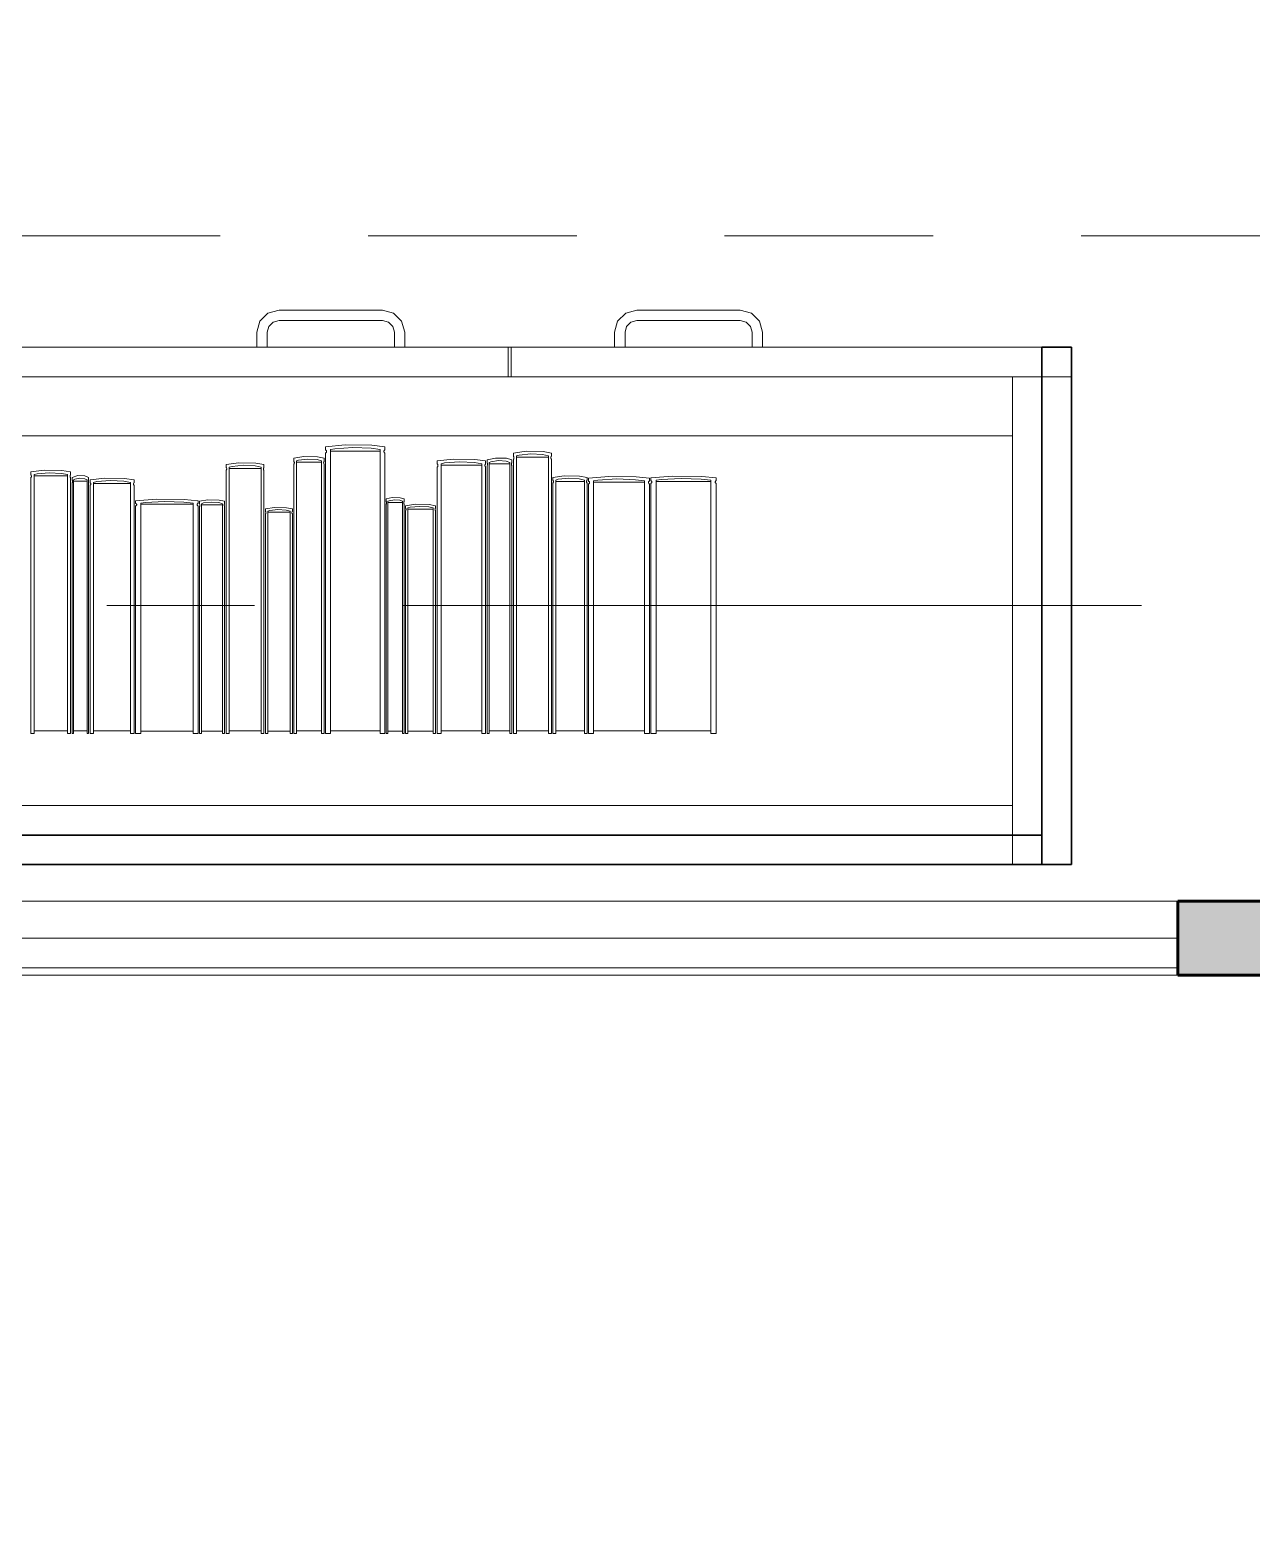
# Model space of a CAD drawing. Header units: inches. Extents: x -38 to 5698, y -33 to 92.
# Drawn here: x 224.994 to 225.82, y 29.321 to 30.339 of the extents above; entities that cross this region are included whole.
import ezdxf

# ---------------------------------------------------------------- set-up
doc = ezdxf.new("R2010")
doc.units = ezdxf.units.IN
doc.header["$MEASUREMENT"] = 0
doc.set_wipeout_variables(frame=1)
for name, pattern in [('Hidden Line', [0.195611, 0.141111, -0.0545]), ('Punto & Raya', [0.65, 0.5, -0.075, 0, -0.075]), ('Wipeout_Contour', [1, 0, -1])]:
    doc.linetypes.add(name, pattern=pattern)
for name, color, linetype in [('02 _ ARQ _ ALB _ Ejes Generales', 7, 'Continuous'), ('02 _ ARQ _ ZON _ Espacio.3D', 7, 'Continuous'), ('08 _ STR _ EXT _ 09 Vigas', 7, 'Continuous'), ('Acabado - Muros', 7, 'Continuous'), ('Interior - Mobiliario', 7, 'Continuous')]:
    doc.layers.add(name, color=color, linetype=linetype)

msp = doc.modelspace()

# ---------------------------------------------------------------- linework, layer by layer
at = {"layer": '02 _ ARQ _ ZON _ Espacio.3D', "color": 254, "linetype": 'Continuous', "lineweight": 0, "flags": 128}
for points in [[(208.07, 30.8001), (208.57, 30.8001), (208.57, 30.2), (209.17, 30.2), (209.17, 29.75), (215.07, 29.75), (215.07, 30.2), (215.07, 30.6), (215.57, 30.6), (215.57, 30.2), (215.57, 29.75), (222.07, 29.75), (222.07, 30.6), (222.57, 30.6), (222.57, 29.75), (228.47, 29.75), (228.47, 30.2), (229.07, 30.2), (229.07, 31), (229.57, 31)], [(205.07, 17.4), (229.57, 17.4), (229.57, 16.25), (230.77, 16.25), (230.77, 15.5372), (232.42, 15.5372), (232.42, 15.1499), (233.32, 15.1499), (233.3204, 17.1), (232.82, 17.1), (232.82, 19.05), (230.67, 19.05), (230.67, 20.35), (231.67, 20.35), (231.67, 22.25), (231.17, 22.25), (231.17, 22.7), (231.67, 22.7), (231.67, 24.4), (231.17, 24.4), (231.17, 24.85), (231.67, 24.85), (231.67, 29.7), (208.07, 29.7)]]:
    msp.add_lwpolyline(points, dxfattribs=at)
at = {"layer": '08 _ STR _ EXT _ 09 Vigas', "color": 251, "linetype": 'Hidden Line', "lineweight": 13}
msp.add_line((222.57, 30.2), (229.07, 30.2), dxfattribs=at)
at = {"layer": 'Interior - Mobiliario', "color": 175, "linetype": 'Continuous', "lineweight": 13}
for p, q in [((225.149, 30.1422), (225.147, 30.1347)), ((225.1545, 30.1477), (225.149, 30.1422)), ((225.162, 30.1497), (225.1545, 30.1477)), ((225.158, 30.1416), (225.162, 30.1427)), ((225.232, 30.1497), (225.162, 30.1497)), ((225.162, 30.1427), (225.232, 30.1427)), ((225.2395, 30.1477), (225.232, 30.1497)), ((225.232, 30.1427), (225.236, 30.1416)), ((225.2449, 30.1422), (225.2395, 30.1477)), ((225.247, 30.1347), (225.2449, 30.1422)), ((225.389, 30.1347), (225.391, 30.1422)), ((225.391, 30.1422), (225.3965, 30.1477)), ((225.3965, 30.1477), (225.404, 30.1497)), ((225.404, 30.1427), (225.4, 30.1416)), ((225.404, 30.1497), (225.474, 30.1497)), ((225.474, 30.1427), (225.404, 30.1427)), ((225.474, 30.1497), (225.4815, 30.1477)), ((225.478, 30.1416), (225.474, 30.1427)), ((225.4815, 30.1477), (225.4869, 30.1422)), ((225.4869, 30.1422), (225.489, 30.1347)), ((225.147, 30.1347), (225.147, 30.1247)), ((225.154, 30.1347), (225.155, 30.1387)), ((225.154, 30.1247), (225.154, 30.1347)), ((225.155, 30.1387), (225.158, 30.1416)), ((225.236, 30.1416), (225.2389, 30.1387)), ((225.2389, 30.1387), (225.24, 30.1347)), ((225.24, 30.1347), (225.24, 30.1247)), ((225.247, 30.1247), (225.247, 30.1347)), ((225.389, 30.1247), (225.389, 30.1347)), ((225.397, 30.1387), (225.396, 30.1347)), ((225.396, 30.1347), (225.396, 30.1247)), ((225.4, 30.1416), (225.397, 30.1387)), ((225.4809, 30.1387), (225.478, 30.1416)), ((225.482, 30.1347), (225.4809, 30.1387)), ((225.482, 30.1247), (225.482, 30.1347)), ((225.489, 30.1347), (225.489, 30.1247)), ((224.958, 30.1247), (225.317, 30.1247)), ((225.147, 30.1247), (225.154, 30.1247)), ((225.24, 30.1247), (225.247, 30.1247)), ((225.317, 30.1247), (225.317, 30.1047)), ((225.319, 30.1247), (225.319, 30.1047)), ((225.396, 30.1247), (225.389, 30.1247)), ((225.489, 30.1247), (225.482, 30.1247)), ((225.678, 30.1047), (224.218, 30.1047)), ((225.658, 30.1047), (224.238, 30.1047)), ((224.958, 30.1047), (225.317, 30.1047)), ((225.658, 30.0647), (225.658, 30.1047)), ((225.678, 29.7947), (225.678, 30.1047)), ((224.238, 30.0647), (225.658, 30.0647)), ((225.658, 29.8147), (225.658, 30.0647)), ((225.1788, 30.0508), (225.172, 30.0496)), ((225.188, 30.0506), (225.1788, 30.0508)), ((225.1925, 30.0496), (225.188, 30.0506)), ((225.2068, 30.0586), (225.1935, 30.0573)), ((225.1935, 30.0573), (225.1935, 30.0552)), ((225.1935, 30.0552), (225.1937, 30.0551)), ((225.1936, 30.0532), (225.1935, 30.0531)), ((225.1935, 30.0531), (225.1935, 29.8633)), ((225.1939, 30.0534), (225.1936, 30.0532)), ((225.1937, 30.0551), (225.1939, 30.0548)), ((225.1939, 30.0548), (225.1941, 30.0546)), ((225.194, 30.0537), (225.1939, 30.0534)), ((225.1941, 30.054), (225.194, 30.0537)), ((225.1941, 30.0546), (225.1941, 30.0543)), ((225.1941, 30.0543), (225.1941, 30.054)), ((225.1967, 30.0554), (225.1997, 30.056)), ((225.1967, 29.8633), (225.1967, 30.0554)), ((225.2303, 30.0544), (225.1967, 30.0544)), ((225.1997, 30.056), (225.212, 30.0568)), ((225.2247, 30.0584), (225.2068, 30.0586)), ((225.212, 30.0568), (225.2243, 30.0563)), ((225.2243, 30.0563), (225.2303, 30.0554)), ((225.2335, 30.0573), (225.2247, 30.0584)), ((225.2303, 30.0554), (225.2303, 29.8633)), ((225.2329, 30.0543), (225.233, 30.0546)), ((225.2329, 30.0541), (225.2329, 30.0543)), ((225.2329, 30.0538), (225.2329, 30.0541)), ((225.2331, 30.0535), (225.2329, 30.0538)), ((225.233, 30.0546), (225.2331, 30.0549)), ((225.2331, 30.0549), (225.2334, 30.0551)), ((225.2333, 30.0532), (225.2331, 30.0535)), ((225.2335, 30.0531), (225.2333, 30.0532)), ((225.2334, 30.0551), (225.2335, 30.0552)), ((225.2335, 30.0552), (225.2335, 30.0573)), ((225.2335, 29.8633), (225.2335, 30.0531)), ((225.3291, 30.0543), (225.3205, 30.053)), ((225.3205, 30.053), (225.3205, 30.051)), ((225.3205, 30.051), (225.3206, 30.0508)), ((225.3206, 30.0508), (225.3208, 30.0506)), ((225.3208, 30.0506), (225.3209, 30.0503)), ((225.3226, 30.0511), (225.3245, 30.0517)), ((225.3226, 29.8633), (225.3226, 30.0511)), ((225.3245, 30.0517), (225.3324, 30.0525)), ((225.3406, 30.0541), (225.3291, 30.0543)), ((225.3324, 30.0525), (225.3403, 30.052)), ((225.3403, 30.052), (225.3442, 30.0511)), ((225.3462, 30.053), (225.3406, 30.0541)), ((225.3442, 30.0511), (225.3442, 29.8633)), ((225.3459, 30.0504), (225.346, 30.0506)), ((225.346, 30.0506), (225.3461, 30.0509)), ((225.3461, 30.0509), (225.3462, 30.051)), ((225.3462, 30.051), (225.3462, 30.053)), ((225.0031, 30.0414), (224.9941, 30.0403)), ((224.9941, 30.0403), (224.9941, 30.0383)), ((225.0151, 30.0412), (225.0031, 30.0414)), ((225.021, 30.0403), (225.0151, 30.0412)), ((225.021, 30.0383), (225.021, 30.0403)), ((225.1347, 30.0465), (225.1262, 30.0453)), ((225.1262, 30.0453), (225.1262, 30.0433)), ((225.1262, 30.0433), (225.1263, 30.0432)), ((225.1263, 30.0414), (225.1262, 30.0413)), ((225.1262, 30.0413), (225.1262, 29.8633)), ((225.1263, 30.0432), (225.1265, 30.043)), ((225.1264, 30.0417), (225.1263, 30.0414)), ((225.1265, 30.0419), (225.1264, 30.0417)), ((225.1265, 30.043), (225.1266, 30.0427)), ((225.1266, 30.0422), (225.1265, 30.0419)), ((225.1266, 30.0427), (225.1266, 30.0424)), ((225.1266, 30.0424), (225.1266, 30.0422)), ((225.1282, 30.0435), (225.1302, 30.044)), ((225.1282, 29.8633), (225.1282, 30.0435)), ((225.1498, 30.0426), (225.1282, 30.0426)), ((225.1302, 30.044), (225.138, 30.0448)), ((225.1462, 30.0463), (225.1347, 30.0465)), ((225.138, 30.0448), (225.1459, 30.0443)), ((225.1459, 30.0443), (225.1498, 30.0435)), ((225.1518, 30.0453), (225.1462, 30.0463)), ((225.1498, 30.0435), (225.1498, 29.8633)), ((225.1514, 30.0425), (225.1515, 30.0428)), ((225.1514, 30.0422), (225.1514, 30.0425)), ((225.1514, 30.042), (225.1514, 30.0422)), ((225.1515, 30.0417), (225.1514, 30.042)), ((225.1515, 30.0428), (225.1516, 30.043)), ((225.1517, 30.0415), (225.1515, 30.0417)), ((225.1516, 30.043), (225.1517, 30.0432)), ((225.1517, 30.0432), (225.1518, 30.0433)), ((225.1518, 30.0413), (225.1517, 30.0415)), ((225.1518, 30.0433), (225.1518, 30.0453)), ((225.1518, 29.8633), (225.1518, 30.0413)), ((225.172, 30.0496), (225.172, 30.0476)), ((225.172, 30.0476), (225.1721, 30.0474)), ((225.1721, 30.0456), (225.172, 30.0455)), ((225.172, 30.0455), (225.172, 29.8633)), ((225.1721, 30.0474), (225.1722, 30.0472)), ((225.1722, 30.0458), (225.1721, 30.0456)), ((225.1722, 30.0472), (225.1723, 30.0469)), ((225.1723, 30.0461), (225.1722, 30.0458)), ((225.1723, 30.0469), (225.1724, 30.0466)), ((225.1724, 30.0464), (225.1723, 30.0461)), ((225.1724, 30.0466), (225.1724, 30.0464)), ((225.1737, 30.0477), (225.1752, 30.0483)), ((225.1737, 29.8633), (225.1737, 30.0477)), ((225.1908, 30.0468), (225.1737, 30.0468)), ((225.1752, 30.0483), (225.1815, 30.049)), ((225.1815, 30.049), (225.1878, 30.0486)), ((225.1878, 30.0486), (225.1908, 30.0477)), ((225.1908, 30.0477), (225.1908, 29.8633)), ((225.1921, 30.0467), (225.1922, 30.047)), ((225.1921, 30.0464), (225.1921, 30.0467)), ((225.1922, 30.0461), (225.1921, 30.0464)), ((225.1922, 30.047), (225.1923, 30.0472)), ((225.1922, 30.0459), (225.1922, 30.0461)), ((225.1924, 30.0456), (225.1922, 30.0459)), ((225.1923, 30.0472), (225.1924, 30.0474)), ((225.1924, 30.0474), (225.1925, 30.0476)), ((225.1925, 30.0455), (225.1924, 30.0456)), ((225.1925, 30.0476), (225.1925, 30.0496)), ((225.1925, 29.8633), (225.1925, 30.0455)), ((225.2799, 30.0489), (225.2689, 30.0477)), ((225.2689, 30.0477), (225.2689, 30.0457)), ((225.2689, 30.0457), (225.2691, 30.0455)), ((225.2691, 30.0437), (225.2689, 30.0436)), ((225.2689, 30.0436), (225.2689, 29.8633)), ((225.2691, 30.0455), (225.2693, 30.0453)), ((225.2693, 30.044), (225.2691, 30.0437)), ((225.2693, 30.0453), (225.2694, 30.045)), ((225.2694, 30.0442), (225.2693, 30.044)), ((225.2694, 30.045), (225.2695, 30.0448)), ((225.2695, 30.0445), (225.2694, 30.0442)), ((225.2695, 30.0448), (225.2695, 30.0445)), ((225.2716, 30.0458), (225.274, 30.0464)), ((225.2716, 29.8633), (225.2716, 30.0458)), ((225.2991, 30.0449), (225.2716, 30.0449)), ((225.274, 30.0464), (225.2841, 30.0471)), ((225.2945, 30.0487), (225.2799, 30.0489)), ((225.2841, 30.0471), (225.2942, 30.0467)), ((225.2942, 30.0467), (225.2991, 30.0458)), ((225.3017, 30.0477), (225.2945, 30.0487)), ((225.2991, 30.0458), (225.2991, 29.8633)), ((225.3012, 30.0448), (225.3013, 30.0451)), ((225.3012, 30.0445), (225.3012, 30.0448)), ((225.3012, 30.0443), (225.3012, 30.0445)), ((225.3014, 30.044), (225.3012, 30.0443)), ((225.3013, 30.0451), (225.3014, 30.0453)), ((225.3014, 30.0453), (225.3016, 30.0456)), ((225.3016, 30.0438), (225.3014, 30.044)), ((225.3016, 30.0456), (225.3017, 30.0457)), ((225.3017, 30.0436), (225.3016, 30.0438)), ((225.3017, 30.0457), (225.3017, 30.0477)), ((225.3017, 29.8633), (225.3017, 30.0436)), ((225.3083, 30.0497), (225.3027, 30.0485)), ((225.3027, 30.0485), (225.3027, 30.0465)), ((225.3027, 30.0465), (225.3028, 30.0463)), ((225.3028, 30.0445), (225.3027, 30.0444)), ((225.3027, 30.0444), (225.3027, 29.8633)), ((225.3028, 30.0463), (225.3029, 30.0461)), ((225.3029, 30.0448), (225.3028, 30.0445)), ((225.3029, 30.0461), (225.303, 30.0458)), ((225.303, 30.045), (225.3029, 30.0448)), ((225.303, 30.0458), (225.303, 30.0456)), ((225.303, 30.0456), (225.303, 30.0453)), ((225.303, 30.0453), (225.303, 30.045)), ((225.3041, 30.0466), (225.3053, 30.0472)), ((225.3041, 29.8633), (225.3041, 30.0466)), ((225.3182, 30.0457), (225.3041, 30.0457)), ((225.3053, 30.0472), (225.3105, 30.048)), ((225.3158, 30.0495), (225.3083, 30.0497)), ((225.3105, 30.048), (225.3156, 30.0475)), ((225.3156, 30.0475), (225.3182, 30.0466)), ((225.3195, 30.0485), (225.3158, 30.0495)), ((225.3182, 30.0466), (225.3182, 29.8633)), ((225.3192, 30.0456), (225.3193, 30.0459)), ((225.3192, 30.0453), (225.3192, 30.0456)), ((225.3193, 30.0451), (225.3192, 30.0453)), ((225.3193, 30.0461), (225.3194, 30.0464)), ((225.3193, 30.0459), (225.3193, 30.0461)), ((225.3193, 30.0448), (225.3193, 30.0451)), ((225.3194, 30.0446), (225.3193, 30.0448)), ((225.3194, 30.0464), (225.3195, 30.0465)), ((225.3195, 30.0444), (225.3194, 30.0446)), ((225.3195, 30.0465), (225.3195, 30.0485)), ((225.3195, 29.8633), (225.3195, 30.0444)), ((225.3206, 30.049), (225.3205, 30.0489)), ((225.3205, 30.0489), (225.3205, 29.8633)), ((225.3208, 30.0492), (225.3206, 30.049)), ((225.3209, 30.0495), (225.3208, 30.0492)), ((225.3209, 30.0503), (225.3209, 30.05)), ((225.3209, 30.05), (225.3209, 30.0498)), ((225.3209, 30.0498), (225.3209, 30.0495)), ((225.3442, 30.0502), (225.3226, 30.0502)), ((225.3458, 30.0501), (225.3459, 30.0504)), ((225.3458, 30.0498), (225.3458, 30.0501)), ((225.3459, 30.0495), (225.3458, 30.0498)), ((225.346, 30.0493), (225.3459, 30.0495)), ((225.3461, 30.049), (225.346, 30.0493)), ((225.3462, 30.0489), (225.3461, 30.049)), ((225.3462, 29.8633), (225.3462, 30.0489)), ((224.9941, 30.0383), (224.9943, 30.0382)), ((224.9942, 30.0365), (224.9941, 30.0364)), ((224.9941, 30.0364), (224.9941, 29.8633)), ((224.9944, 30.0367), (224.9942, 30.0365)), ((224.9943, 30.0382), (224.9944, 30.038)), ((224.9944, 30.038), (224.9945, 30.0377)), ((224.9945, 30.0369), (224.9944, 30.0367)), ((224.9945, 30.0377), (224.9946, 30.0375)), ((224.9946, 30.0372), (224.9945, 30.0369)), ((224.9946, 30.0375), (224.9946, 30.0372)), ((224.9963, 30.0385), (224.9983, 30.039)), ((224.9963, 29.8633), (224.9963, 30.0385)), ((225.0189, 30.0376), (224.9963, 30.0376)), ((224.9963, 30.0376), (224.9963, 29.8651)), ((224.9983, 30.039), (225.0066, 30.0397)), ((225.0066, 30.0397), (225.0149, 30.0393)), ((225.0149, 30.0393), (225.0189, 30.0385)), ((225.0189, 30.0385), (225.0189, 29.8633)), ((225.0189, 29.8651), (225.0189, 30.0376)), ((225.0206, 30.0375), (225.0207, 30.0378)), ((225.0206, 30.0373), (225.0206, 30.0375)), ((225.0206, 30.037), (225.0206, 30.0373)), ((225.0207, 30.0367), (225.0206, 30.037)), ((225.0207, 30.0378), (225.0208, 30.038)), ((225.0209, 30.0365), (225.0207, 30.0367)), ((225.0208, 30.038), (225.0209, 30.0382)), ((225.0209, 30.0382), (225.021, 30.0383)), ((225.021, 30.0364), (225.0209, 30.0365)), ((225.021, 29.8633), (225.021, 30.0364)), ((225.0258, 30.0378), (225.022, 30.0366)), ((225.022, 30.0366), (225.022, 30.0347)), ((225.022, 30.0347), (225.0221, 30.0346)), ((225.0221, 30.0329), (225.022, 30.0328)), ((225.022, 30.0328), (225.022, 29.8633)), ((225.0221, 30.0346), (225.0222, 30.0344)), ((225.0222, 30.0331), (225.0221, 30.0329)), ((225.0222, 30.0344), (225.0222, 30.0341)), ((225.0222, 30.0341), (225.0222, 30.0339)), ((225.0222, 30.0339), (225.0222, 30.0336)), ((225.0222, 30.0336), (225.0222, 30.0334)), ((225.0222, 30.0334), (225.0222, 30.0331)), ((225.0229, 30.0349), (225.0238, 30.0354)), ((225.0229, 29.8633), (225.0229, 30.0349)), ((225.0323, 30.034), (225.0229, 30.034)), ((225.0238, 30.0354), (225.0272, 30.0361)), ((225.0307, 30.0376), (225.0258, 30.0378)), ((225.0272, 30.0361), (225.0306, 30.0357)), ((225.0306, 30.0357), (225.0323, 30.0349)), ((225.0332, 30.0366), (225.0307, 30.0376)), ((225.0323, 30.0349), (225.0323, 29.8633)), ((225.033, 30.0344), (225.0331, 30.0346)), ((225.033, 30.0342), (225.033, 30.0344)), ((225.033, 30.0339), (225.033, 30.0342)), ((225.033, 30.0337), (225.033, 30.0339)), ((225.033, 30.0334), (225.033, 30.0337)), ((225.033, 30.0332), (225.033, 30.0334)), ((225.0331, 30.0329), (225.033, 30.0332)), ((225.0331, 30.0346), (225.0332, 30.0347)), ((225.0332, 30.0328), (225.0331, 30.0329)), ((225.0332, 30.0347), (225.0332, 30.0366)), ((225.0332, 29.8633), (225.0332, 30.0328)), ((225.0441, 30.0361), (225.0342, 30.0349)), ((225.0342, 30.0349), (225.0342, 30.0331)), ((225.0342, 30.0331), (225.0343, 30.0329)), ((225.0343, 30.0313), (225.0342, 30.0312)), ((225.0342, 30.0312), (225.0342, 29.8633)), ((225.0343, 30.0329), (225.0345, 30.0327)), ((225.0345, 30.0315), (225.0343, 30.0313)), ((225.0345, 30.0327), (225.0346, 30.0325)), ((225.0346, 30.0317), (225.0345, 30.0315)), ((225.0346, 30.0325), (225.0347, 30.0322)), ((225.0347, 30.032), (225.0346, 30.0317)), ((225.0347, 30.0322), (225.0347, 30.032)), ((225.0365, 30.0332), (225.0388, 30.0337)), ((225.0365, 29.8633), (225.0365, 30.0332)), ((225.0616, 30.0324), (225.0365, 30.0324)), ((225.0388, 30.0337), (225.048, 30.0344)), ((225.0575, 30.0359), (225.0441, 30.0361)), ((225.048, 30.0344), (225.0571, 30.034)), ((225.0571, 30.034), (225.0616, 30.0332)), ((225.064, 30.0349), (225.0575, 30.0359)), ((225.0616, 30.0332), (225.0616, 29.8633)), ((225.0635, 30.0323), (225.0636, 30.0325)), ((225.0635, 30.032), (225.0635, 30.0323)), ((225.0636, 30.0318), (225.0635, 30.032)), ((225.0636, 30.0325), (225.0637, 30.0328)), ((225.0637, 30.0315), (225.0636, 30.0318)), ((225.0637, 30.0328), (225.0639, 30.033)), ((225.0638, 30.0313), (225.0637, 30.0315)), ((225.064, 30.0312), (225.0638, 30.0313)), ((225.0639, 30.033), (225.064, 30.0331)), ((225.064, 30.0331), (225.064, 30.0349)), ((225.064, 29.8633), (225.064, 30.0312)), ((225.3549, 30.0377), (225.3472, 30.0365)), ((225.3472, 30.0365), (225.3472, 30.0347)), ((225.3472, 30.0347), (225.3474, 30.0345)), ((225.3473, 30.0328), (225.3472, 30.0327)), ((225.3472, 30.0327), (225.3472, 29.8633)), ((225.3475, 30.0331), (225.3473, 30.0328)), ((225.3474, 30.0345), (225.3475, 30.0343)), ((225.3475, 30.0343), (225.3476, 30.0341)), ((225.3476, 30.0333), (225.3475, 30.0331)), ((225.3476, 30.0341), (225.3476, 30.0338)), ((225.3476, 30.0338), (225.3476, 30.0335)), ((225.3476, 30.0335), (225.3476, 30.0333)), ((225.3491, 30.0348), (225.3508, 30.0353)), ((225.3491, 29.8633), (225.3491, 30.0348)), ((225.3685, 30.0339), (225.3491, 30.0339)), ((225.3508, 30.0353), (225.3579, 30.036)), ((225.3653, 30.0375), (225.3549, 30.0377)), ((225.3579, 30.036), (225.365, 30.0356)), ((225.365, 30.0356), (225.3685, 30.0348)), ((225.3703, 30.0365), (225.3653, 30.0375)), ((225.3685, 30.0348), (225.3685, 29.8633)), ((225.3699, 30.0336), (225.37, 30.0339)), ((225.37, 30.0333), (225.3699, 30.0336)), ((225.37, 30.0341), (225.3701, 30.0343)), ((225.37, 30.0339), (225.37, 30.0341)), ((225.3701, 30.0331), (225.37, 30.0333)), ((225.3701, 30.0343), (225.3702, 30.0346)), ((225.3702, 30.0329), (225.3701, 30.0331)), ((225.3702, 30.0346), (225.3703, 30.0347)), ((225.3703, 30.0327), (225.3702, 30.0329)), ((225.3703, 30.0347), (225.3703, 30.0365)), ((225.3703, 29.8633), (225.3703, 30.0327)), ((225.3851, 30.0371), (225.3713, 30.036)), ((225.3713, 30.036), (225.3713, 30.0341)), ((225.3713, 30.0341), (225.3716, 30.0339)), ((225.3715, 30.0323), (225.3713, 30.0322)), ((225.3713, 30.0322), (225.3713, 29.8633)), ((225.3717, 30.0325), (225.3715, 30.0323)), ((225.3716, 30.0339), (225.3718, 30.0337)), ((225.3719, 30.0327), (225.3717, 30.0325)), ((225.3718, 30.0337), (225.3719, 30.0335)), ((225.3719, 30.0335), (225.372, 30.0332)), ((225.372, 30.033), (225.3719, 30.0327)), ((225.372, 30.0332), (225.372, 30.033)), ((225.3746, 30.0342), (225.3777, 30.0347)), ((225.3746, 29.8633), (225.3746, 30.0342)), ((225.4092, 30.0334), (225.3746, 30.0334)), ((225.3777, 30.0347), (225.3904, 30.0355)), ((225.4035, 30.0369), (225.3851, 30.0371)), ((225.3904, 30.0355), (225.403, 30.035)), ((225.403, 30.035), (225.4092, 30.0342)), ((225.4125, 30.036), (225.4035, 30.0369)), ((225.4092, 30.0342), (225.4092, 29.8633)), ((225.4118, 30.0333), (225.4119, 30.0335)), ((225.4118, 30.033), (225.4118, 30.0333)), ((225.4119, 30.0328), (225.4118, 30.033)), ((225.4119, 30.0335), (225.4121, 30.0338)), ((225.412, 30.0325), (225.4119, 30.0328)), ((225.4123, 30.0323), (225.412, 30.0325)), ((225.4121, 30.0338), (225.4123, 30.034)), ((225.4123, 30.034), (225.4125, 30.0341)), ((225.4125, 30.0322), (225.4123, 30.0323)), ((225.4125, 30.0341), (225.4125, 30.036)), ((225.4125, 29.8633), (225.4125, 30.0322)), ((225.4282, 30.0375), (225.4135, 30.0363)), ((225.4135, 30.0363), (225.4135, 30.0344)), ((225.4135, 30.0344), (225.4137, 30.0343)), ((225.4137, 30.0326), (225.4135, 30.0325)), ((225.4135, 30.0325), (225.4135, 29.8633)), ((225.4137, 30.0343), (225.414, 30.0341)), ((225.4139, 30.0328), (225.4137, 30.0326)), ((225.4141, 30.0331), (225.4139, 30.0328)), ((225.414, 30.0341), (225.4142, 30.0338)), ((225.4142, 30.0333), (225.4141, 30.0331)), ((225.4142, 30.0338), (225.4142, 30.0336)), ((225.4142, 30.0336), (225.4142, 30.0333)), ((225.417, 30.0346), (225.4204, 30.0351)), ((225.417, 29.8633), (225.417, 30.0346)), ((225.4541, 30.0337), (225.417, 30.0337)), ((225.4204, 30.0351), (225.4339, 30.0358)), ((225.448, 30.0372), (225.4282, 30.0375)), ((225.4339, 30.0358), (225.4475, 30.0354)), ((225.4475, 30.0354), (225.4541, 30.0346)), ((225.4577, 30.0363), (225.448, 30.0372)), ((225.4541, 30.0346), (225.4541, 29.8633)), ((225.4569, 30.0336), (225.4571, 30.0339)), ((225.4569, 30.0334), (225.4569, 30.0336)), ((225.457, 30.0331), (225.4569, 30.0334)), ((225.4572, 30.0329), (225.457, 30.0331)), ((225.4571, 30.0339), (225.4572, 30.0341)), ((225.4572, 30.0341), (225.4575, 30.0343)), ((225.4574, 30.0326), (225.4572, 30.0329)), ((225.4577, 30.0325), (225.4574, 30.0326)), ((225.4575, 30.0343), (225.4577, 30.0344)), ((225.4577, 30.0344), (225.4577, 30.0363)), ((225.4577, 29.8633), (225.4577, 30.0325)), ((225.0791, 30.0218), (225.065, 30.0208)), ((225.065, 30.0208), (225.065, 30.0191)), ((225.0716, 30.0197), (225.0845, 30.0203)), ((225.0979, 30.0216), (225.0791, 30.0218)), ((225.0845, 30.0203), (225.0975, 30.0199)), ((225.0975, 30.0199), (225.1038, 30.0192)), ((225.1072, 30.0208), (225.0979, 30.0216)), ((225.1072, 30.0191), (225.1072, 30.0208)), ((225.1139, 30.0214), (225.1082, 30.0204)), ((225.1082, 30.0204), (225.1082, 30.0187)), ((225.1108, 30.0193), (225.116, 30.0199)), ((225.1214, 30.0212), (225.1139, 30.0214)), ((225.116, 30.0199), (225.1213, 30.0195)), ((225.1252, 30.0204), (225.1214, 30.0212)), ((225.1252, 30.0187), (225.1252, 30.0204)), ((225.2385, 30.023), (225.2345, 30.022)), ((225.2345, 30.022), (225.2345, 30.0202)), ((225.2345, 30.0202), (225.2346, 30.0201)), ((225.2346, 30.0201), (225.2347, 30.0199)), ((225.2347, 30.0199), (225.2347, 30.0197)), ((225.2355, 30.0204), (225.2364, 30.0208)), ((225.2355, 29.8633), (225.2355, 30.0204)), ((225.2364, 30.0208), (225.2401, 30.0215)), ((225.2439, 30.0228), (225.2385, 30.023)), ((225.2401, 30.0215), (225.2438, 30.0211)), ((225.2438, 30.0211), (225.2456, 30.0204)), ((225.2466, 30.022), (225.2439, 30.0228)), ((225.2456, 30.0204), (225.2456, 29.8633)), ((225.2464, 30.0199), (225.2465, 30.0201)), ((225.2464, 30.0197), (225.2464, 30.0199)), ((225.2465, 30.0201), (225.2466, 30.0202)), ((225.2466, 30.0202), (225.2466, 30.022)), ((225.065, 30.0191), (225.0652, 30.0189)), ((225.0652, 30.0174), (225.065, 30.0173)), ((225.065, 30.0173), (225.065, 29.8633)), ((225.0652, 30.0189), (225.0655, 30.0187)), ((225.0654, 30.0176), (225.0652, 30.0174)), ((225.0656, 30.0178), (225.0654, 30.0176)), ((225.0655, 30.0187), (225.0656, 30.0185)), ((225.0656, 30.0185), (225.0657, 30.0183)), ((225.0657, 30.018), (225.0656, 30.0178)), ((225.0657, 30.0183), (225.0657, 30.018)), ((225.0684, 30.0192), (225.0716, 30.0197)), ((225.0684, 29.8633), (225.0684, 30.0192)), ((225.1038, 30.0184), (225.0684, 30.0184)), ((225.1038, 30.0192), (225.1038, 29.8633)), ((225.1065, 30.0183), (225.1066, 30.0186)), ((225.1065, 30.0181), (225.1065, 30.0183)), ((225.1066, 30.0179), (225.1065, 30.0181)), ((225.1066, 30.0186), (225.1068, 30.0188)), ((225.1067, 30.0177), (225.1066, 30.0179)), ((225.107, 30.0174), (225.1067, 30.0177)), ((225.1068, 30.0188), (225.107, 30.019)), ((225.107, 30.019), (225.1072, 30.0191)), ((225.1072, 30.0173), (225.107, 30.0174)), ((225.1072, 29.8633), (225.1072, 30.0173)), ((225.1082, 30.0187), (225.1083, 30.0186)), ((225.1083, 30.017), (225.1082, 30.0169)), ((225.1082, 30.0169), (225.1082, 29.8633)), ((225.1083, 30.0186), (225.1084, 30.0183)), ((225.1084, 30.0172), (225.1083, 30.017)), ((225.1084, 30.0183), (225.1084, 30.0181)), ((225.1084, 30.0181), (225.1085, 30.0179)), ((225.1085, 30.0177), (225.1084, 30.0174)), ((225.1084, 30.0174), (225.1084, 30.0172)), ((225.1085, 30.0179), (225.1085, 30.0177)), ((225.1095, 30.0188), (225.1108, 30.0193)), ((225.1095, 29.8633), (225.1095, 30.0188)), ((225.1238, 30.018), (225.1095, 30.018)), ((225.1213, 30.0195), (225.1238, 30.0188)), ((225.1238, 30.0188), (225.1238, 29.8633)), ((225.1249, 30.0182), (225.125, 30.0184)), ((225.1249, 30.018), (225.1249, 30.0182)), ((225.1249, 30.0177), (225.1249, 30.018)), ((225.1249, 30.0175), (225.1249, 30.0177)), ((225.125, 30.0173), (225.1249, 30.0175)), ((225.125, 30.0184), (225.1251, 30.0186)), ((225.1251, 30.0171), (225.125, 30.0173)), ((225.1251, 30.0186), (225.1252, 30.0187)), ((225.1252, 30.0169), (225.1251, 30.0171)), ((225.1252, 29.8633), (225.1252, 30.0169)), ((225.1589, 30.0163), (225.1528, 30.0153)), ((225.1528, 30.0153), (225.1528, 30.0136)), ((225.1528, 30.0136), (225.1529, 30.0135)), ((225.1529, 30.012), (225.1528, 30.012)), ((225.1528, 30.012), (225.1528, 29.8633)), ((225.1529, 30.0135), (225.153, 30.0133)), ((225.153, 30.0122), (225.1529, 30.012)), ((225.153, 30.0133), (225.1531, 30.0131)), ((225.1531, 30.0124), (225.153, 30.0122)), ((225.1531, 30.0131), (225.1531, 30.0129)), ((225.1531, 30.0129), (225.1531, 30.0127)), ((225.1531, 30.0127), (225.1531, 30.0124)), ((225.1543, 30.0138), (225.1557, 30.0142)), ((225.1543, 29.8633), (225.1543, 30.0138)), ((225.1696, 30.013), (225.1543, 30.013)), ((225.1557, 30.0142), (225.1612, 30.0149)), ((225.167, 30.0161), (225.1589, 30.0163)), ((225.1612, 30.0149), (225.1668, 30.0145)), ((225.1668, 30.0145), (225.1696, 30.0138)), ((225.171, 30.0153), (225.167, 30.0161)), ((225.1696, 30.0138), (225.1696, 29.8633)), ((225.1707, 30.0129), (225.1708, 30.0132)), ((225.1707, 30.0127), (225.1707, 30.0129)), ((225.1707, 30.0125), (225.1707, 30.0127)), ((225.1708, 30.0123), (225.1707, 30.0125)), ((225.1708, 30.0134), (225.1709, 30.0136)), ((225.1708, 30.0132), (225.1708, 30.0134)), ((225.1709, 30.0121), (225.1708, 30.0123)), ((225.1709, 30.0136), (225.171, 30.0136)), ((225.171, 30.012), (225.1709, 30.0121)), ((225.171, 30.0136), (225.171, 30.0153)), ((225.171, 29.8633), (225.171, 30.012)), ((225.2346, 30.0186), (225.2345, 30.0185)), ((225.2345, 30.0185), (225.2345, 29.8633)), ((225.2347, 30.019), (225.2346, 30.0188)), ((225.2346, 30.0188), (225.2346, 30.0186)), ((225.2347, 30.0197), (225.2347, 30.0194)), ((225.2347, 30.0194), (225.2347, 30.0192)), ((225.2347, 30.0192), (225.2347, 30.019)), ((225.2456, 30.0196), (225.2355, 30.0196)), ((225.2464, 30.0195), (225.2464, 30.0197)), ((225.2464, 30.0193), (225.2464, 30.0195)), ((225.2464, 30.019), (225.2464, 30.0193)), ((225.2464, 30.0188), (225.2464, 30.019)), ((225.2465, 30.0186), (225.2464, 30.0188)), ((225.2466, 30.0185), (225.2465, 30.0186)), ((225.2466, 29.8633), (225.2466, 30.0185)), ((225.2544, 30.0185), (225.2476, 30.0174)), ((225.2476, 30.0174), (225.2476, 30.0158)), ((225.2476, 30.0158), (225.2477, 30.0156)), ((225.2478, 30.0143), (225.2476, 30.0142)), ((225.2476, 30.0142), (225.2476, 30.0141)), ((225.2476, 30.0141), (225.2476, 29.8633)), ((225.2477, 30.0156), (225.2478, 30.0154)), ((225.2478, 30.0154), (225.2479, 30.0152)), ((225.2479, 30.0148), (225.2478, 30.0146)), ((225.2478, 30.0146), (225.2478, 30.0143)), ((225.2479, 30.0152), (225.2479, 30.015)), ((225.2479, 30.015), (225.2479, 30.0148)), ((225.2492, 30.0159), (225.2507, 30.0164)), ((225.2492, 29.8633), (225.2492, 30.0159)), ((225.2663, 30.0151), (225.2492, 30.0151)), ((225.2507, 30.0164), (225.257, 30.017)), ((225.2635, 30.0183), (225.2544, 30.0185)), ((225.257, 30.017), (225.2633, 30.0166)), ((225.2633, 30.0166), (225.2663, 30.0159)), ((225.2679, 30.0174), (225.2635, 30.0183)), ((225.2663, 30.0159), (225.2663, 29.8633)), ((225.2676, 30.0153), (225.2677, 30.0155)), ((225.2676, 30.0151), (225.2676, 30.0153)), ((225.2676, 30.0148), (225.2676, 30.0151)), ((225.2676, 30.0146), (225.2676, 30.0148)), ((225.2677, 30.0144), (225.2676, 30.0146)), ((225.2677, 30.0155), (225.2679, 30.0157)), ((225.2678, 30.0142), (225.2677, 30.0144)), ((225.2679, 30.0141), (225.2678, 30.0142)), ((225.2679, 30.0158), (225.2679, 30.0174)), ((225.2679, 30.0157), (225.2679, 30.0158)), ((225.2679, 29.8633), (225.2679, 30.0141)), ((224.9941, 29.8633), (224.9963, 29.8633)), ((224.9963, 29.8651), (225.0189, 29.8651)), ((225.0189, 29.8633), (225.021, 29.8633)), ((225.022, 29.8633), (225.0229, 29.8633)), ((225.0229, 29.8651), (225.0323, 29.8651)), ((225.0323, 29.8633), (225.0332, 29.8633)), ((225.0342, 29.8633), (225.0365, 29.8633)), ((225.0365, 29.8651), (225.0616, 29.8651)), ((225.0616, 29.8633), (225.064, 29.8633)), ((225.065, 29.8633), (225.0684, 29.8633)), ((225.0684, 29.8649), (225.1038, 29.8649)), ((225.1038, 29.8633), (225.1072, 29.8633)), ((225.1082, 29.8633), (225.1095, 29.8633)), ((225.1095, 29.8649), (225.1238, 29.8649)), ((225.1238, 29.8633), (225.1252, 29.8633)), ((225.1262, 29.8633), (225.1282, 29.8633)), ((225.1282, 29.8652), (225.1498, 29.8652)), ((225.1498, 29.8633), (225.1518, 29.8633)), ((225.1528, 29.8633), (225.1543, 29.8633)), ((225.1543, 29.8649), (225.1696, 29.8649)), ((225.1696, 29.8633), (225.171, 29.8633)), ((225.172, 29.8633), (225.1737, 29.8633)), ((225.1737, 29.8652), (225.1908, 29.8652)), ((225.1908, 29.8633), (225.1925, 29.8633)), ((225.1935, 29.8633), (225.1967, 29.8633)), ((225.1967, 29.8653), (225.2303, 29.8653)), ((225.2303, 29.8633), (225.2335, 29.8633)), ((225.2345, 29.8633), (225.2355, 29.8633)), ((225.2355, 29.8649), (225.2456, 29.8649)), ((225.2456, 29.8633), (225.2466, 29.8633)), ((225.2476, 29.8633), (225.2492, 29.8633)), ((225.2492, 29.8649), (225.2663, 29.8649)), ((225.2663, 29.8633), (225.2679, 29.8633)), ((225.2689, 29.8633), (225.2716, 29.8633)), ((225.2716, 29.8652), (225.2991, 29.8652)), ((225.2991, 29.8633), (225.3017, 29.8633)), ((225.3027, 29.8633), (225.3041, 29.8633)), ((225.3041, 29.8652), (225.3182, 29.8652)), ((225.3182, 29.8633), (225.3195, 29.8633)), ((225.3205, 29.8633), (225.3226, 29.8633)), ((225.3226, 29.8652), (225.3442, 29.8652)), ((225.3442, 29.8633), (225.3462, 29.8633)), ((225.3472, 29.8633), (225.3491, 29.8633)), ((225.3491, 29.8651), (225.3685, 29.8651)), ((225.3685, 29.8633), (225.3703, 29.8633)), ((225.3713, 29.8633), (225.3746, 29.8633)), ((225.3746, 29.8651), (225.4092, 29.8651)), ((225.4092, 29.8633), (225.4125, 29.8633)), ((225.4135, 29.8633), (225.417, 29.8633)), ((225.417, 29.8651), (225.4541, 29.8651)), ((225.4541, 29.8633), (225.4577, 29.8633)), ((225.658, 29.8147), (224.238, 29.8147)), ((224.218, 29.7947), (225.678, 29.7947))]:
    msp.add_line(p, q, dxfattribs=at)

# ---------------------------------------------------------------- next in the draw order: wipeouts: each hides what was drawn before it
at = {"color": 254, "linetype": 'Wipeout_Contour', "lineweight": 0, "ltscale": 9887.36091}
msp.add_wipeout([(223.62, 29.733), (223.6365, 29.733), (223.6365, 29.7), (225.77, 29.7), (225.77, 29.75), (223.62, 29.75)], dxfattribs=at).dxf.layer = 'Acabado - Muros'
at = {"color": 254, "linetype": 'Wipeout_Contour', "lineweight": 0, "ltscale": 6593.340674}
msp.add_wipeout([(225.678, 29.7947), (224.218, 29.7947), (224.218, 29.7747), (225.678, 29.7747)], dxfattribs=at).dxf.layer = 'Interior - Mobiliario'

# ---------------------------------------------------------------- next in the draw order: linework, layer by layer
at = {"layer": 'Acabado - Muros', "color": 7, "linetype": 'Continuous', "lineweight": 60}
msp.add_line((225.87, 29.75), (225.77, 29.75), dxfattribs=at)
at = {"layer": 'Acabado - Muros', "color": 251, "linetype": 'Continuous', "lineweight": 13, "flags": 128}
for points in [[(222.67, 29.75), (223.62, 29.75), (225.77, 29.75)], [(223.6365, 29.7), (225.77, 29.7)]]:
    msp.add_lwpolyline(points, dxfattribs=at)
at = {"layer": 'Interior - Mobiliario', "color": 175, "linetype": 'Continuous', "lineweight": 13}
for p, q in [((225.658, 29.7747), (225.658, 29.8147)), ((225.678, 29.7947), (224.218, 29.7947)), ((225.678, 29.7747), (225.678, 29.7947)), ((224.218, 29.7747), (225.678, 29.7747)), ((224.238, 29.7747), (225.658, 29.7747))]:
    msp.add_line(p, q, dxfattribs=at)
at = {"layer": 'Interior - Mobiliario', "color": 175, "linetype": 'Continuous', "lineweight": 30}
for p, q in [((224.218, 29.7947), (225.678, 29.7947)), ((225.678, 29.7947), (225.678, 29.7747)), ((224.218, 29.7747), (225.678, 29.7747))]:
    msp.add_line(p, q, dxfattribs=at)

# ---------------------------------------------------------------- next in the draw order: wipeouts: each hides what was drawn before it
at = {"color": 254, "linetype": 'Wipeout_Contour', "lineweight": 0, "ltscale": 6592.357025}
msp.add_wipeout([(225.77, 29.705), (225.77, 29.725), (223.6365, 29.725), (223.6365, 29.705)], dxfattribs=at).dxf.layer = 'Acabado - Muros'
at = {"color": 254, "linetype": 'Wipeout_Contour', "lineweight": 0, "ltscale": 6596.312193}
msp.add_wipeout([(225.698, 30.1247), (225.678, 30.1247), (225.678, 29.7747), (225.698, 29.7747)], dxfattribs=at).dxf.layer = 'Interior - Mobiliario'

# ---------------------------------------------------------------- next in the draw order: hatches: boundary and pattern name
at = {"layer": 'Acabado - Muros', "linetype": 'Continuous', "lineweight": 0}
msp.add_hatch(color=254, dxfattribs=at).paths.add_polyline_path([(225.87, 29.75), (225.77, 29.75), (225.77, 29.7), (225.87, 29.7)])

# ---------------------------------------------------------------- next in the draw order: linework, layer by layer
at = {"layer": '02 _ ARQ _ ALB _ Ejes Generales', "color": 252, "linetype": 'Punto & Raya', "lineweight": 13}
msp.add_line((190.8454, 29.95), (239.57, 29.95), dxfattribs=at)
at = {"layer": '08 _ STR _ EXT _ 09 Vigas', "color": 251, "linetype": 'Hidden Line', "lineweight": 13}
msp.add_line((215.57, 29.7), (229.07, 29.7), dxfattribs=at)
at = {"layer": 'Acabado - Muros', "color": 7, "linetype": 'Continuous', "lineweight": 60}
for p in [(225.77, 29.75), (225.87, 29.7)]:
    msp.add_line(p, (225.77, 29.7), dxfattribs=at)
at = {"layer": 'Acabado - Muros', "color": 7, "linetype": 'Continuous', "lineweight": 13, "flags": 128}
msp.add_lwpolyline([(225.77, 29.705), (225.77, 29.725), (223.6365, 29.725), (223.6365, 29.705)], close=True, dxfattribs=at)
at = {"layer": 'Interior - Mobiliario', "color": 175, "linetype": 'Continuous', "lineweight": 13}
for p, q in [((224.198, 30.1247), (225.698, 30.1247)), ((225.678, 30.1247), (224.218, 30.1247)), ((225.678, 30.1247), (224.218, 30.1247)), ((225.678, 30.1247), (225.319, 30.1247)), ((225.698, 30.1247), (225.678, 30.1247)), ((225.678, 30.1247), (225.678, 29.7747)), ((225.678, 29.7747), (225.678, 30.1247)), ((225.678, 29.7947), (225.678, 30.1247)), ((225.678, 30.1247), (225.678, 30.1047)), ((225.698, 29.7747), (225.698, 30.1247)), ((225.698, 30.1247), (225.698, 29.7747)), ((225.678, 30.1047), (224.218, 30.1047)), ((225.678, 30.1047), (224.218, 30.1047)), ((225.678, 30.1047), (225.319, 30.1047)), ((225.698, 30.1047), (225.658, 30.1047)), ((225.678, 29.7947), (225.678, 30.1047)), ((225.678, 29.7947), (225.678, 30.1047)), ((225.698, 29.7747), (225.698, 30.1047)), ((224.218, 29.7947), (225.678, 29.7947)), ((224.218, 29.7947), (225.678, 29.7947)), ((224.218, 29.7947), (225.678, 29.7947)), ((225.698, 29.7747), (224.198, 29.7747)), ((224.218, 29.7747), (225.678, 29.7747)), ((225.658, 29.7747), (225.698, 29.7747)), ((225.678, 29.7747), (225.698, 29.7747))]:
    msp.add_line(p, q, dxfattribs=at)
at = {"layer": 'Interior - Mobiliario', "color": 175, "linetype": 'Continuous', "lineweight": 30}
for p, q in [((225.678, 30.1247), (225.678, 29.7747)), ((225.678, 30.1247), (225.698, 30.1247)), ((225.698, 30.1247), (225.698, 29.7747)), ((225.678, 29.7747), (225.698, 29.7747))]:
    msp.add_line(p, q, dxfattribs=at)

doc.saveas('drawing.dxf')
